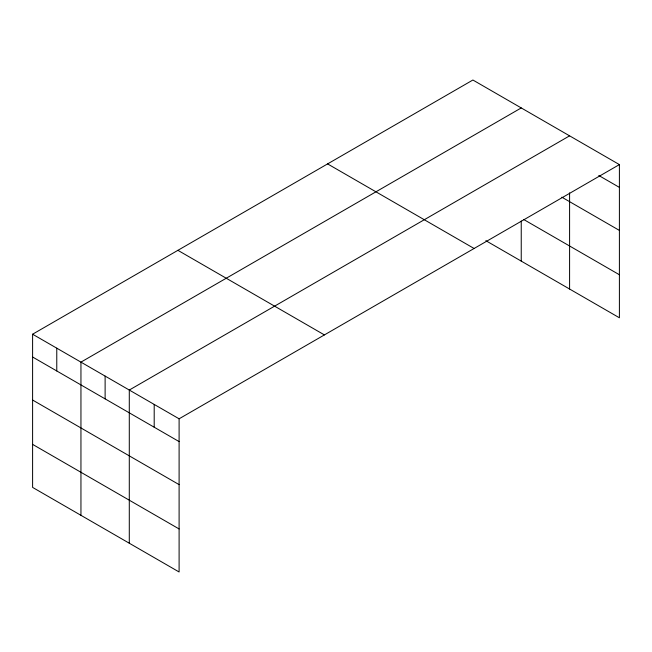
<?xml version="1.0" encoding="UTF-8"?>
<svg xmlns="http://www.w3.org/2000/svg" width="652" height="652" viewBox="0 0 652 652"><rect width="100%" height="100%" fill="white"/><g stroke="black" fill="none" stroke-linecap="round" stroke-linejoin="round"><path stroke-width="0.98" d="M619.4 164.597L179.104 418.804L179.104 571.983L32.6 487.403L32.6 334.215L472.896 80.017L619.4 164.597L619.4 317.785L485.846 240.678M521.241 107.93L80.946 362.129L80.946 515.308M569.587 135.844L129.292 390.043L129.292 543.222M598.789 175.494L619.4 187.393M561.82 197.173L619.4 230.417M523.833 219.577L619.4 274.753M327.597 163.905L474.102 248.485M177.898 250.327L324.403 334.916M32.6 334.215L179.104 418.804M32.6 357.011L179.104 441.591M32.6 400.035L179.104 484.623M32.6 444.371L179.104 528.951M569.587 192.862L569.587 289.023M521.241 221.012L521.241 261.11M154.198 404.419L154.198 427.215M105.119 376.09L105.119 398.877M56.773 348.176L56.773 370.964"/></g></svg>
